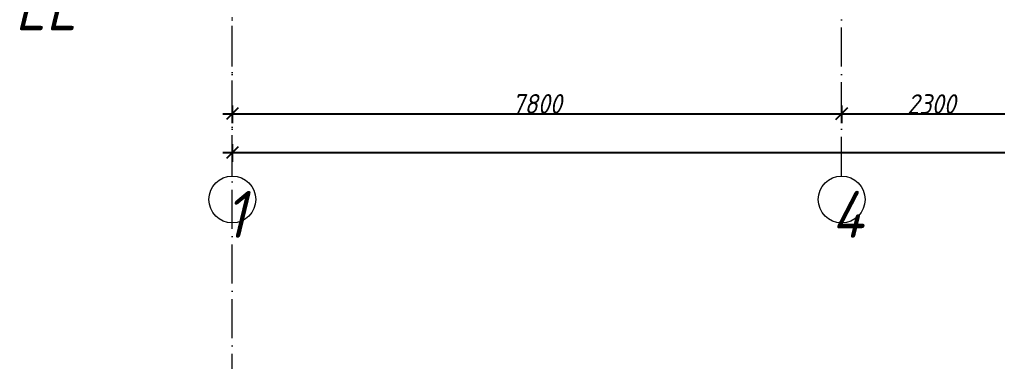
# Model space of a CAD drawing. Header units: millimetres. Extents: x -12989 to 629078, y -109036 to 555275.
# Drawn here: x 507940 to 520458, y 316409 to 320786 of the extents above; entities that cross this region are included whole.
import ezdxf

# ---------------------------------------------------------------- set-up
doc = ezdxf.new("R2010")
doc.units = ezdxf.units.MM
doc.linetypes.add('50_200_ШТРИХ_1Т_ш5_п1_п1_', pattern=[700, 500, -100, 0, -100])
for name, color, linetype, lineweight in [('A-____-____-DIMS', 7, 'Continuous', 9), ('S-GRID-____-IDEN', 7, 'Continuous', 9), ('S-GRID-____-OTLN-1', 7, '50_200_ШТРИХ_1Т_ш5_п1_п1_', 9)]:
    doc.layers.add(name, color=color, linetype=linetype, lineweight=lineweight)
doc.layers.add('Оси-3', color=7, linetype='50_200_ШТРИХ_1Т_ш5_п1_п1_', lineweight=9, true_color=0xaaaaaa)
doc.styles.add('ISOCPEUR_I_9', font='isocpeui.ttf', dxfattribs={"width": 0.9, "height": 250})
doc.dimstyles.new('ISO-2_5_0_9К_БОЛЬШОЙ_ОСИ', dxfattribs={"dimscale": 304.8, "dimtxt": 248.995294, "dimasz": 0.492126, "dimexe": 0.393701, "dimexo": 0, "dimgap": 0, "dimtad": 1, "dimdec": 0, "dimzin": 0, "dimdsep": 46, "dimtxsty": 'ISOCPEUR_I_9', "dimblk1": 'OBLIQUE', "dimblk2": 'OBLIQUE', "dimsah": 1, "dimcen": 0.09, "dimdle": 0.393701, "dimazin": 0, "dimtfac": 1, "dimtdec": 4, "dimtix": 1, "dimtmove": 0, "dimatfit": 3, "dimfxl": 1, "dimtvp": 1, "dimtolj": 1, "dimtzin": 0, "dimarcsym": 2})

# ---------------------------------------------------------------- blocks, each defined once
blk = doc.blocks.new('Ось сетки - Круг_Ø6_00__ISO-2_5_0_9K_-25732049-АР1_План отверстий 1 этажа в осях 1-64_Ю-ЯЯ')
at = {"layer": 'S-GRID-____-IDEN'}
blk.add_circle((0, 0), 3, dxfattribs=at)
blk = doc.blocks.new('_Oblique')
at = {"color": 0, "linetype": 'ByBlock', "lineweight": -2}
blk.add_line((-0.5, -0.5), (0.5, 0.5), dxfattribs=at)
blk = doc.blocks.new('*D5468')
at = {"layer": 'A-____-____-DIMS', "color": 0, "lineweight": -2, "transparency": 16777216}
for p, q in [((510543, 319580), (518583, 319580)), ((510663, 319686), (510663, 319460)), ((518463, 319686), (518463, 319460))]:
    blk.add_line(p, q, dxfattribs=at)
at = {"layer": 'Defpoints', "color": 0, "transparency": 16777216}
for p in [(510663, 319686), (518463, 319686), (518463, 319580)]:
    blk.add_point(p, dxfattribs=at)
at = {"layer": 'A-____-____-DIMS', "color": 0, "lineweight": -2, "transparency": 16777216, "xscale": 150, "yscale": 150, "zscale": 150, "rotation": 180}
blk.add_blockref('_Oblique', (510663, 319580), dxfattribs=at)
at = {"layer": 'A-____-____-DIMS', "color": 0, "lineweight": -2, "transparency": 16777216, "xscale": 150, "yscale": 150, "zscale": 150}
blk.add_blockref('_Oblique', (518463, 319580), dxfattribs=at)
at = {"layer": 'A-____-____-DIMS', "color": 0, "transparency": 16777216, "insert": (514563, 319707), "char_height": 250, "width": 758.48, "attachment_point": 5, "style": 'ISOCPEUR_I_9'}
blk.add_mtext('\\A1;7800', dxfattribs=at)
blk = doc.blocks.new('*D5469')
at = {"layer": 'A-____-____-DIMS', "color": 0, "lineweight": -2, "transparency": 16777216}
for p, q in [((518343, 319580), (520883, 319580)), ((518463, 319686), (518463, 319460)), ((520763, 319686), (520763, 319460))]:
    blk.add_line(p, q, dxfattribs=at)
at = {"layer": 'Defpoints', "color": 0, "transparency": 16777216}
for p in [(518463, 319686), (520763, 319686), (520763, 319580)]:
    blk.add_point(p, dxfattribs=at)
at = {"layer": 'A-____-____-DIMS', "color": 0, "lineweight": -2, "transparency": 16777216, "xscale": 150, "yscale": 150, "zscale": 150, "rotation": 180}
blk.add_blockref('_Oblique', (518463, 319580), dxfattribs=at)
at = {"layer": 'A-____-____-DIMS', "color": 0, "lineweight": -2, "transparency": 16777216, "xscale": 150, "yscale": 150, "zscale": 150}
blk.add_blockref('_Oblique', (520763, 319580), dxfattribs=at)
at = {"layer": 'A-____-____-DIMS', "color": 0, "transparency": 16777216, "insert": (519613, 319705), "char_height": 250, "width": 758.48, "attachment_point": 5, "style": 'ISOCPEUR_I_9'}
blk.add_mtext('\\A1;2300', dxfattribs=at)
blk = doc.blocks.new('*D5555')
at = {"layer": 'A-____-____-DIMS', "color": 0, "lineweight": -2, "transparency": 16777216}
for p, q in [((510543, 319083), (584183, 319083)), ((510663, 319189), (510663, 318963)), ((584063, 319189), (584063, 318963))]:
    blk.add_line(p, q, dxfattribs=at)
at = {"layer": 'Defpoints', "color": 0, "transparency": 16777216}
for p in [(510663, 319189), (584063, 319189), (584063, 319083)]:
    blk.add_point(p, dxfattribs=at)
at = {"layer": 'A-____-____-DIMS', "color": 0, "lineweight": -2, "transparency": 16777216, "xscale": 150, "yscale": 150, "zscale": 150, "rotation": 180}
blk.add_blockref('_Oblique', (510663, 319083), dxfattribs=at)
at = {"layer": 'A-____-____-DIMS', "color": 0, "lineweight": -2, "transparency": 16777216, "xscale": 150, "yscale": 150, "zscale": 150}
blk.add_blockref('_Oblique', (584063, 319083), dxfattribs=at)
at = {"layer": 'A-____-____-DIMS', "color": 0, "transparency": 16777216, "insert": (547363, 319210), "char_height": 250, "width": 971.08, "attachment_point": 5, "style": 'ISOCPEUR_I_9'}
blk.add_mtext('\\A1;73400', dxfattribs=at)

msp = doc.modelspace()

# ---------------------------------------------------------------- linework, layer by layer
at = {"layer": 'S-GRID-____-OTLN-1'}
for p, q in [((510663.3109, 318783.0794), (510663.3109, 356784.3429)), ((518463.3109, 318783.0794), (518463.3109, 356784.3429))]:
    msp.add_line(p, q, dxfattribs=at)
at = {"layer": 'Оси-3'}
msp.add_line((510663.3109, 259999.1118), (510663.3109, 357169.785), dxfattribs=at)

# ---------------------------------------------------------------- block references
at = {"layer": 'S-GRID-____-IDEN', "xscale": 99.99999999999993, "yscale": 99.99999999999993, "zscale": 99.99999999999993}
for p in [(510663.3109, 318483.0794), (518463.3109, 318483.0794)]:
    msp.add_blockref('Ось сетки - Круг_Ø6_00__ISO-2_5_0_9K_-25732049-АР1_План отверстий 1 этажа в осях 1-64_Ю-ЯЯ', p, dxfattribs=at)

# ---------------------------------------------------------------- texts
at = {"layer": 'S-GRID-____-IDEN', "char_height": 600, "attachment_point": 1, "style": 'ISOCPEUR_I_9'}
for s, insert, width in [('ЕЕ', (507877.4702, 321248.6094), 404.0505), ('\\fISOCPEUR|b0|i1|c204|p34|;\\W.9;1', (510565.4826, 318591.854), 144.30375), ('\\fISOCPEUR|b0|i1|c204|p34|;\\W.9;4', (518332.6326, 318591.854), 223.670812)]:
    msp.add_mtext(s, dxfattribs=dict(at, insert=insert, width=width))

# ---------------------------------------------------------------- dimensions: what is measured, and where the dimension line sits
at = {"layer": 'A-____-____-DIMS'}
for base, p1, p2, override, picture, middle in [((518463.3109, 319579.9586), (510663.3109, 319686.0247), (518463.3109, 319686.0247), {"dimpost": '<>', "dimfxl": 7800}, '*D5468', (514563.3109, 319706.5685)), ((520763.3109, 319579.9586), (518463.3109, 319686.0247), (520763.3109, 319686.0247), {"dimpost": '<>', "dimfxl": 2300}, '*D5469', (519613.3109, 319704.9586)), ((584063.3109, 319083.1584), (510663.3109, 319189.2244), (584063.3109, 319189.2244), {"dimpost": '<>', "dimfxl": 73400}, '*D5555', (547363.3109, 319209.7682))]:
    dim = msp.add_linear_dim(base=base, p1=p1, p2=p2, dimstyle='ISO-2_5_0_9К_БОЛЬШОЙ_ОСИ', override=override, dxfattribs=at)
    dim.commit()
    dim.dimension.update_dxf_attribs({"geometry": picture, "text_midpoint": middle})

doc.saveas('drawing.dxf')
